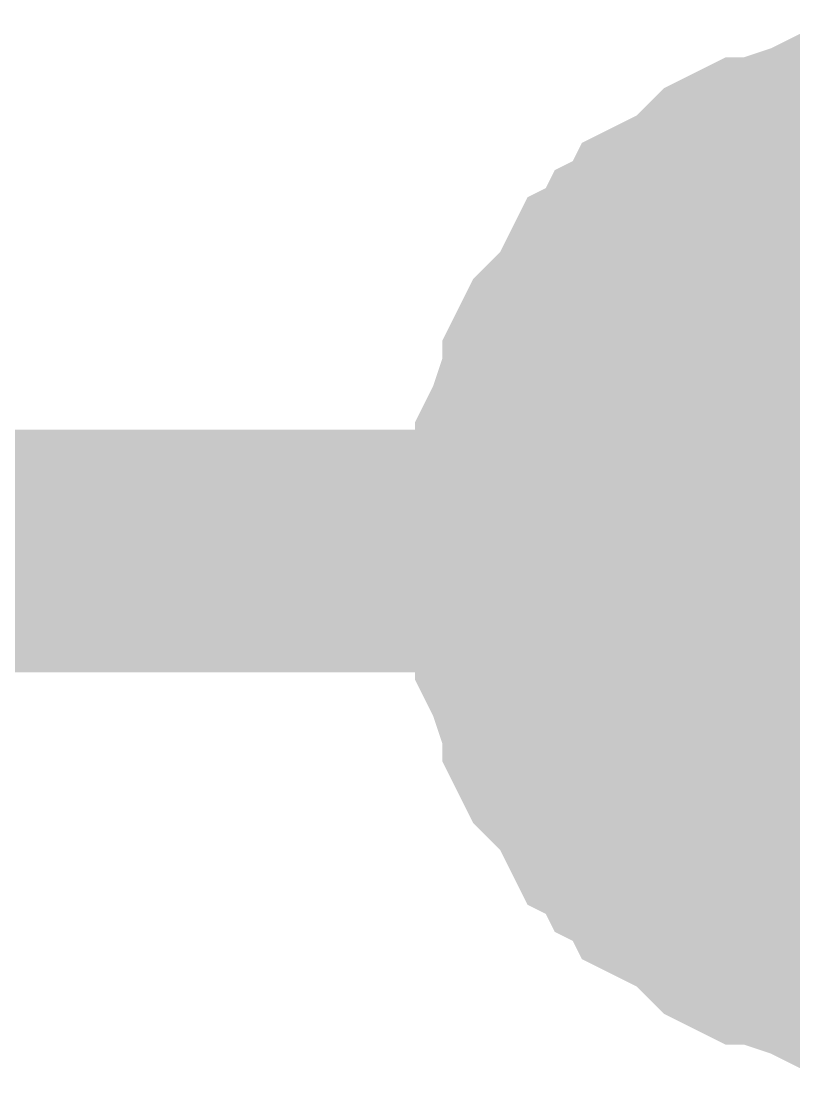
# Model space of a CAD drawing. Header units: inches. Extents: x 0 to 594, y 0 to 420.
# Drawn here: x 111.377 to 112.331, y 96.843 to 98.151 of the extents above; entities that cross this region are included whole.
import ezdxf

# ---------------------------------------------------------------- set-up
doc = ezdxf.new("R2010")
doc.units = ezdxf.units.IN
doc.layers.add('Sheet', color=255, linetype='Continuous')

msp = doc.modelspace()

# ---------------------------------------------------------------- linework, layer by layer
at = {"layer": 'Sheet'}
for points in [[(112.0021, 97.4968, 0.2997, 0.2997, 0), (112.0021, 97.5192, 0.2997, 0.2997, 0), (112.0021, 97.5528, 0.2997, 0.2997, 0), (112.0133, 97.5752, 0.2997, 0.2997, 0), (112.0133, 97.5976, 0.2997, 0.2997, 0), (112.0133, 97.62, 0.2997, 0.2997, 0), (112.0245, 97.6424, 0.2997, 0.2997, 0), (112.0357, 97.676, 0.2997, 0.2997, 0), (112.0469, 97.6984, 0.2997, 0.2997, 0), (112.0469, 97.7208, 0.2997, 0.2997, 0), (112.0581, 97.7432, 0.2997, 0.2997, 0), (112.0693, 97.7544, 0.2997, 0.2997, 0), (112.0917, 97.7768, 0.2997, 0.2997, 0), (112.1029, 97.7992, 0.2997, 0.2997, 0), (112.1141, 97.8216, 0.2997, 0.2997, 0), (112.1365, 97.8328, 0.2997, 0.2997, 0), (112.1477, 97.8552, 0.2997, 0.2997, 0), (112.1701, 97.8664, 0.2997, 0.2997, 0), (112.1813, 97.8888, 0.2997, 0.2997, 0), (112.2037, 97.9, 0.2997, 0.2997, 0), (112.2261, 97.9112, 0.2997, 0.2997, 0), (112.2485, 97.9336, 0.2997, 0.2997, 0), (112.2597, 97.9448, 0.2997, 0.2997, 0), (112.2821, 97.956, 0.2997, 0.2997, 0), (112.3045, 97.956, 0.2997, 0.2997, 0), (112.3269, 97.9672, 0.2997, 0.2997, 0), (112.3605, 97.9783, 0.2997, 0.2997, 0), (112.3829, 97.9895, 0.2997, 0.2997, 0), (112.4053, 97.9895, 0.2997, 0.2997, 0), (112.4277, 97.9895, 0.2997, 0.2997, 0), (112.4501, 98.0007, 0.2997, 0.2997, 0), (112.4837, 98.0007, 0.2997, 0.2997, 0)], [(112.0021, 97.4968, 0.2997, 0.2997, 0), (112.0021, 97.5192, 0.2997, 0.2997, 0), (112.0021, 97.5528, 0.2997, 0.2997, 0), (112.0133, 97.5752, 0.2997, 0.2997, 0), (112.0133, 97.5976, 0.2997, 0.2997, 0), (112.0133, 97.62, 0.2997, 0.2997, 0), (112.0245, 97.6424, 0.2997, 0.2997, 0), (112.0357, 97.676, 0.2997, 0.2997, 0), (112.0469, 97.6984, 0.2997, 0.2997, 0), (112.0469, 97.7208, 0.2997, 0.2997, 0), (112.0581, 97.7432, 0.2997, 0.2997, 0), (112.0693, 97.7544, 0.2997, 0.2997, 0), (112.0917, 97.7768, 0.2997, 0.2997, 0), (112.1029, 97.7992, 0.2997, 0.2997, 0), (112.1141, 97.8216, 0.2997, 0.2997, 0), (112.1365, 97.8328, 0.2997, 0.2997, 0), (112.1477, 97.8552, 0.2997, 0.2997, 0), (112.1701, 97.8664, 0.2997, 0.2997, 0), (112.1813, 97.8888, 0.2997, 0.2997, 0), (112.2037, 97.9, 0.2997, 0.2997, 0), (112.2261, 97.9112, 0.2997, 0.2997, 0), (112.2485, 97.9336, 0.2997, 0.2997, 0), (112.2597, 97.9448, 0.2997, 0.2997, 0), (112.2821, 97.956, 0.2997, 0.2997, 0), (112.3045, 97.956, 0.2997, 0.2997, 0), (112.3269, 97.9672, 0.2997, 0.2997, 0), (112.3605, 97.9783, 0.2997, 0.2997, 0), (112.3829, 97.9895, 0.2997, 0.2997, 0), (112.4053, 97.9895, 0.2997, 0.2997, 0), (112.4277, 97.9895, 0.2997, 0.2997, 0), (112.4501, 98.0007, 0.2997, 0.2997, 0), (112.4837, 98.0007, 0.2997, 0.2997, 0)], [(112.0021, 97.4968, 0.2997, 0.2997, 0), (112.0021, 97.5192, 0.2997, 0.2997, 0), (112.0021, 97.5528, 0.2997, 0.2997, 0), (112.0133, 97.5752, 0.2997, 0.2997, 0), (112.0133, 97.5976, 0.2997, 0.2997, 0), (112.0133, 97.62, 0.2997, 0.2997, 0), (112.0245, 97.6424, 0.2997, 0.2997, 0), (112.0357, 97.676, 0.2997, 0.2997, 0), (112.0469, 97.6984, 0.2997, 0.2997, 0), (112.0469, 97.7208, 0.2997, 0.2997, 0), (112.0581, 97.7432, 0.2997, 0.2997, 0), (112.0693, 97.7544, 0.2997, 0.2997, 0), (112.0917, 97.7768, 0.2997, 0.2997, 0), (112.1029, 97.7992, 0.2997, 0.2997, 0), (112.1141, 97.8216, 0.2997, 0.2997, 0), (112.1365, 97.8328, 0.2997, 0.2997, 0), (112.1477, 97.8552, 0.2997, 0.2997, 0), (112.1701, 97.8664, 0.2997, 0.2997, 0), (112.1813, 97.8888, 0.2997, 0.2997, 0), (112.2037, 97.9, 0.2997, 0.2997, 0), (112.2261, 97.9112, 0.2997, 0.2997, 0), (112.2485, 97.9336, 0.2997, 0.2997, 0), (112.2597, 97.9448, 0.2997, 0.2997, 0), (112.2821, 97.956, 0.2997, 0.2997, 0), (112.3045, 97.956, 0.2997, 0.2997, 0), (112.3269, 97.9672, 0.2997, 0.2997, 0), (112.3605, 97.9783, 0.2997, 0.2997, 0), (112.3829, 97.9895, 0.2997, 0.2997, 0), (112.4053, 97.9895, 0.2997, 0.2997, 0), (112.4277, 97.9895, 0.2997, 0.2997, 0), (112.4501, 98.0007, 0.2997, 0.2997, 0), (112.4837, 98.0007, 0.2997, 0.2997, 0)], [(112.0021, 97.4968, 0.2997, 0.2997, 0), (112.0021, 97.5192, 0.2997, 0.2997, 0), (112.0021, 97.5528, 0.2997, 0.2997, 0), (112.0133, 97.5752, 0.2997, 0.2997, 0), (112.0133, 97.5976, 0.2997, 0.2997, 0), (112.0133, 97.62, 0.2997, 0.2997, 0), (112.0245, 97.6424, 0.2997, 0.2997, 0), (112.0357, 97.676, 0.2997, 0.2997, 0), (112.0469, 97.6984, 0.2997, 0.2997, 0), (112.0469, 97.7208, 0.2997, 0.2997, 0), (112.0581, 97.7432, 0.2997, 0.2997, 0), (112.0693, 97.7544, 0.2997, 0.2997, 0), (112.0917, 97.7768, 0.2997, 0.2997, 0), (112.1029, 97.7992, 0.2997, 0.2997, 0), (112.1141, 97.8216, 0.2997, 0.2997, 0), (112.1365, 97.8328, 0.2997, 0.2997, 0), (112.1477, 97.8552, 0.2997, 0.2997, 0), (112.1701, 97.8664, 0.2997, 0.2997, 0), (112.1813, 97.8888, 0.2997, 0.2997, 0), (112.2037, 97.9, 0.2997, 0.2997, 0), (112.2261, 97.9112, 0.2997, 0.2997, 0), (112.2485, 97.9336, 0.2997, 0.2997, 0), (112.2597, 97.9448, 0.2997, 0.2997, 0), (112.2821, 97.956, 0.2997, 0.2997, 0), (112.3045, 97.956, 0.2997, 0.2997, 0), (112.3269, 97.9672, 0.2997, 0.2997, 0), (112.3605, 97.9783, 0.2997, 0.2997, 0), (112.3829, 97.9895, 0.2997, 0.2997, 0), (112.4053, 97.9895, 0.2997, 0.2997, 0), (112.4277, 97.9895, 0.2997, 0.2997, 0), (112.4501, 98.0007, 0.2997, 0.2997, 0), (112.4837, 98.0007, 0.2997, 0.2997, 0)], [(112.0021, 97.4968, 0.0991, 0.0991, 0), (112.0021, 97.5192, 0.0991, 0.0991, 0), (112.0021, 97.5528, 0.0991, 0.0991, 0), (112.0133, 97.5752, 0.0991, 0.0991, 0), (112.0133, 97.5976, 0.0991, 0.0991, 0), (112.0133, 97.62, 0.0991, 0.0991, 0), (112.0245, 97.6424, 0.0991, 0.0991, 0), (112.0357, 97.676, 0.0991, 0.0991, 0), (112.0469, 97.6984, 0.0991, 0.0991, 0), (112.0469, 97.7208, 0.0991, 0.0991, 0), (112.0581, 97.7432, 0.0991, 0.0991, 0), (112.0693, 97.7544, 0.0991, 0.0991, 0), (112.0917, 97.7768, 0.0991, 0.0991, 0), (112.1029, 97.7992, 0.0991, 0.0991, 0), (112.1141, 97.8216, 0.0991, 0.0991, 0), (112.1365, 97.8328, 0.0991, 0.0991, 0), (112.1477, 97.8552, 0.0991, 0.0991, 0), (112.1701, 97.8664, 0.0991, 0.0991, 0), (112.1813, 97.8888, 0.0991, 0.0991, 0), (112.2037, 97.9, 0.0991, 0.0991, 0), (112.2261, 97.9112, 0.0991, 0.0991, 0), (112.2485, 97.9336, 0.0991, 0.0991, 0), (112.2597, 97.9448, 0.0991, 0.0991, 0), (112.2821, 97.956, 0.0991, 0.0991, 0), (112.3045, 97.956, 0.0991, 0.0991, 0), (112.3269, 97.9672, 0.0991, 0.0991, 0), (112.3605, 97.9783, 0.0991, 0.0991, 0), (112.3829, 97.9895, 0.0991, 0.0991, 0)], [(112.0021, 97.4968, 0.0991, 0.0991, 0), (112.0021, 97.5192, 0.0991, 0.0991, 0), (112.0021, 97.5528, 0.0991, 0.0991, 0), (112.0133, 97.5752, 0.0991, 0.0991, 0), (112.0133, 97.5976, 0.0991, 0.0991, 0), (112.0133, 97.62, 0.0991, 0.0991, 0), (112.0245, 97.6424, 0.0991, 0.0991, 0), (112.0357, 97.676, 0.0991, 0.0991, 0), (112.0469, 97.6984, 0.0991, 0.0991, 0), (112.0469, 97.7208, 0.0991, 0.0991, 0), (112.0581, 97.7432, 0.0991, 0.0991, 0), (112.0693, 97.7544, 0.0991, 0.0991, 0), (112.0917, 97.7768, 0.0991, 0.0991, 0), (112.1029, 97.7992, 0.0991, 0.0991, 0), (112.1141, 97.8216, 0.0991, 0.0991, 0), (112.1365, 97.8328, 0.0991, 0.0991, 0), (112.1477, 97.8552, 0.0991, 0.0991, 0), (112.1701, 97.8664, 0.0991, 0.0991, 0), (112.1813, 97.8888, 0.0991, 0.0991, 0), (112.2037, 97.9, 0.0991, 0.0991, 0), (112.2261, 97.9112, 0.0991, 0.0991, 0), (112.2485, 97.9336, 0.0991, 0.0991, 0), (112.2597, 97.9448, 0.0991, 0.0991, 0), (112.2821, 97.956, 0.0991, 0.0991, 0), (112.3045, 97.956, 0.0991, 0.0991, 0), (112.3269, 97.9672, 0.0991, 0.0991, 0), (112.3605, 97.9783, 0.0991, 0.0991, 0), (112.3829, 97.9895, 0.0991, 0.0991, 0)], [(112.0021, 97.4968, 0.0991, 0.0991, 0), (112.0021, 97.5192, 0.0991, 0.0991, 0), (112.0021, 97.5528, 0.0991, 0.0991, 0), (112.0133, 97.5752, 0.0991, 0.0991, 0), (112.0133, 97.5976, 0.0991, 0.0991, 0), (112.0133, 97.62, 0.0991, 0.0991, 0), (112.0245, 97.6424, 0.0991, 0.0991, 0), (112.0357, 97.676, 0.0991, 0.0991, 0), (112.0469, 97.6984, 0.0991, 0.0991, 0), (112.0469, 97.7208, 0.0991, 0.0991, 0), (112.0581, 97.7432, 0.0991, 0.0991, 0), (112.0693, 97.7544, 0.0991, 0.0991, 0), (112.0917, 97.7768, 0.0991, 0.0991, 0), (112.1029, 97.7992, 0.0991, 0.0991, 0), (112.1141, 97.8216, 0.0991, 0.0991, 0), (112.1365, 97.8328, 0.0991, 0.0991, 0), (112.1477, 97.8552, 0.0991, 0.0991, 0), (112.1701, 97.8664, 0.0991, 0.0991, 0), (112.1813, 97.8888, 0.0991, 0.0991, 0), (112.2037, 97.9, 0.0991, 0.0991, 0), (112.2261, 97.9112, 0.0991, 0.0991, 0), (112.2485, 97.9336, 0.0991, 0.0991, 0), (112.2597, 97.9448, 0.0991, 0.0991, 0), (112.2821, 97.956, 0.0991, 0.0991, 0), (112.3045, 97.956, 0.0991, 0.0991, 0), (112.3269, 97.9672, 0.0991, 0.0991, 0), (112.3605, 97.9783, 0.0991, 0.0991, 0), (112.3829, 97.9895, 0.0991, 0.0991, 0)], [(112.0021, 97.4968, 0.0991, 0.0991, 0), (112.0021, 97.5192, 0.0991, 0.0991, 0), (112.0021, 97.5528, 0.0991, 0.0991, 0), (112.0133, 97.5752, 0.0991, 0.0991, 0), (112.0133, 97.5976, 0.0991, 0.0991, 0), (112.0133, 97.62, 0.0991, 0.0991, 0), (112.0245, 97.6424, 0.0991, 0.0991, 0), (112.0357, 97.676, 0.0991, 0.0991, 0), (112.0469, 97.6984, 0.0991, 0.0991, 0), (112.0469, 97.7208, 0.0991, 0.0991, 0), (112.0581, 97.7432, 0.0991, 0.0991, 0), (112.0693, 97.7544, 0.0991, 0.0991, 0), (112.0917, 97.7768, 0.0991, 0.0991, 0), (112.1029, 97.7992, 0.0991, 0.0991, 0), (112.1141, 97.8216, 0.0991, 0.0991, 0), (112.1365, 97.8328, 0.0991, 0.0991, 0), (112.1477, 97.8552, 0.0991, 0.0991, 0), (112.1701, 97.8664, 0.0991, 0.0991, 0), (112.1813, 97.8888, 0.0991, 0.0991, 0), (112.2037, 97.9, 0.0991, 0.0991, 0), (112.2261, 97.9112, 0.0991, 0.0991, 0), (112.2485, 97.9336, 0.0991, 0.0991, 0), (112.2597, 97.9448, 0.0991, 0.0991, 0), (112.2821, 97.956, 0.0991, 0.0991, 0), (112.3045, 97.956, 0.0991, 0.0991, 0), (112.3269, 97.9672, 0.0991, 0.0991, 0), (112.3605, 97.9783, 0.0991, 0.0991, 0), (112.3829, 97.9895, 0.0991, 0.0991, 0)], [(150.0007, 97.4968, 0.2997, 0.2997, 0), (112.5061, 97.4968, 0.2997, 0.2997, 0), (102.5053, 97.4968, 0.2997, 0.2997, 0)], [(112.4837, 96.9929, 0.2997, 0.2997, 0), (112.4501, 96.9929, 0.2997, 0.2997, 0), (112.4277, 97.0041, 0.2997, 0.2997, 0), (112.4053, 97.0041, 0.2997, 0.2997, 0), (112.3829, 97.0041, 0.2997, 0.2997, 0), (112.3605, 97.0153, 0.2997, 0.2997, 0), (112.3269, 97.0265, 0.2997, 0.2997, 0), (112.3045, 97.0376, 0.2997, 0.2997, 0), (112.2821, 97.0376, 0.2997, 0.2997, 0), (112.2597, 97.0488, 0.2997, 0.2997, 0), (112.2485, 97.06, 0.2997, 0.2997, 0), (112.2261, 97.0824, 0.2997, 0.2997, 0), (112.2037, 97.0936, 0.2997, 0.2997, 0), (112.1813, 97.1048, 0.2997, 0.2997, 0), (112.1701, 97.1272, 0.2997, 0.2997, 0), (112.1477, 97.1384, 0.2997, 0.2997, 0), (112.1365, 97.1608, 0.2997, 0.2997, 0), (112.1141, 97.172, 0.2997, 0.2997, 0), (112.1029, 97.1944, 0.2997, 0.2997, 0), (112.0917, 97.2168, 0.2997, 0.2997, 0), (112.0693, 97.2392, 0.2997, 0.2997, 0), (112.0581, 97.2504, 0.2997, 0.2997, 0), (112.0469, 97.2728, 0.2997, 0.2997, 0), (112.0469, 97.2952, 0.2997, 0.2997, 0), (112.0357, 97.3176, 0.2997, 0.2997, 0), (112.0245, 97.3512, 0.2997, 0.2997, 0), (112.0133, 97.3736, 0.2997, 0.2997, 0), (112.0133, 97.396, 0.2997, 0.2997, 0), (112.0133, 97.4184, 0.2997, 0.2997, 0), (112.0021, 97.4408, 0.2997, 0.2997, 0), (112.0021, 97.4744, 0.2997, 0.2997, 0), (112.0021, 97.4968, 0.2997, 0.2997, 0)], [(112.0021, 97.4968, 0.2997, 0.2997, 0), (112.0021, 97.4968, 0.2997, 0.2997, 0)], [(112.4837, 96.9929, 0.2997, 0.2997, 0), (112.4501, 96.9929, 0.2997, 0.2997, 0), (112.4277, 97.0041, 0.2997, 0.2997, 0), (112.4053, 97.0041, 0.2997, 0.2997, 0), (112.3829, 97.0041, 0.2997, 0.2997, 0), (112.3605, 97.0153, 0.2997, 0.2997, 0), (112.3269, 97.0265, 0.2997, 0.2997, 0), (112.3045, 97.0376, 0.2997, 0.2997, 0), (112.2821, 97.0376, 0.2997, 0.2997, 0), (112.2597, 97.0488, 0.2997, 0.2997, 0), (112.2485, 97.06, 0.2997, 0.2997, 0), (112.2261, 97.0824, 0.2997, 0.2997, 0), (112.2037, 97.0936, 0.2997, 0.2997, 0), (112.1813, 97.1048, 0.2997, 0.2997, 0), (112.1701, 97.1272, 0.2997, 0.2997, 0), (112.1477, 97.1384, 0.2997, 0.2997, 0), (112.1365, 97.1608, 0.2997, 0.2997, 0), (112.1141, 97.172, 0.2997, 0.2997, 0), (112.1029, 97.1944, 0.2997, 0.2997, 0), (112.0917, 97.2168, 0.2997, 0.2997, 0), (112.0693, 97.2392, 0.2997, 0.2997, 0), (112.0581, 97.2504, 0.2997, 0.2997, 0), (112.0469, 97.2728, 0.2997, 0.2997, 0), (112.0469, 97.2952, 0.2997, 0.2997, 0), (112.0357, 97.3176, 0.2997, 0.2997, 0), (112.0245, 97.3512, 0.2997, 0.2997, 0), (112.0133, 97.3736, 0.2997, 0.2997, 0), (112.0133, 97.396, 0.2997, 0.2997, 0), (112.0133, 97.4184, 0.2997, 0.2997, 0), (112.0021, 97.4408, 0.2997, 0.2997, 0), (112.0021, 97.4744, 0.2997, 0.2997, 0), (112.0021, 97.4968, 0.2997, 0.2997, 0)], [(112.0021, 97.4968, 0.2997, 0.2997, 0), (112.0021, 97.4968, 0.2997, 0.2997, 0)], [(112.4837, 96.9929, 0.2997, 0.2997, 0), (112.4501, 96.9929, 0.2997, 0.2997, 0), (112.4277, 97.0041, 0.2997, 0.2997, 0), (112.4053, 97.0041, 0.2997, 0.2997, 0), (112.3829, 97.0041, 0.2997, 0.2997, 0), (112.3605, 97.0153, 0.2997, 0.2997, 0), (112.3269, 97.0265, 0.2997, 0.2997, 0), (112.3045, 97.0376, 0.2997, 0.2997, 0), (112.2821, 97.0376, 0.2997, 0.2997, 0), (112.2597, 97.0488, 0.2997, 0.2997, 0), (112.2485, 97.06, 0.2997, 0.2997, 0), (112.2261, 97.0824, 0.2997, 0.2997, 0), (112.2037, 97.0936, 0.2997, 0.2997, 0), (112.1813, 97.1048, 0.2997, 0.2997, 0), (112.1701, 97.1272, 0.2997, 0.2997, 0), (112.1477, 97.1384, 0.2997, 0.2997, 0), (112.1365, 97.1608, 0.2997, 0.2997, 0), (112.1141, 97.172, 0.2997, 0.2997, 0), (112.1029, 97.1944, 0.2997, 0.2997, 0), (112.0917, 97.2168, 0.2997, 0.2997, 0), (112.0693, 97.2392, 0.2997, 0.2997, 0), (112.0581, 97.2504, 0.2997, 0.2997, 0), (112.0469, 97.2728, 0.2997, 0.2997, 0), (112.0469, 97.2952, 0.2997, 0.2997, 0), (112.0357, 97.3176, 0.2997, 0.2997, 0), (112.0245, 97.3512, 0.2997, 0.2997, 0), (112.0133, 97.3736, 0.2997, 0.2997, 0), (112.0133, 97.396, 0.2997, 0.2997, 0), (112.0133, 97.4184, 0.2997, 0.2997, 0), (112.0021, 97.4408, 0.2997, 0.2997, 0), (112.0021, 97.4744, 0.2997, 0.2997, 0), (112.0021, 97.4968, 0.2997, 0.2997, 0)], [(112.0021, 97.4968, 0.2997, 0.2997, 0), (112.0021, 97.4968, 0.2997, 0.2997, 0)], [(112.4837, 96.9929, 0.2997, 0.2997, 0), (112.4501, 96.9929, 0.2997, 0.2997, 0), (112.4277, 97.0041, 0.2997, 0.2997, 0), (112.4053, 97.0041, 0.2997, 0.2997, 0), (112.3829, 97.0041, 0.2997, 0.2997, 0), (112.3605, 97.0153, 0.2997, 0.2997, 0), (112.3269, 97.0265, 0.2997, 0.2997, 0), (112.3045, 97.0376, 0.2997, 0.2997, 0), (112.2821, 97.0376, 0.2997, 0.2997, 0), (112.2597, 97.0488, 0.2997, 0.2997, 0), (112.2485, 97.06, 0.2997, 0.2997, 0), (112.2261, 97.0824, 0.2997, 0.2997, 0), (112.2037, 97.0936, 0.2997, 0.2997, 0), (112.1813, 97.1048, 0.2997, 0.2997, 0), (112.1701, 97.1272, 0.2997, 0.2997, 0), (112.1477, 97.1384, 0.2997, 0.2997, 0), (112.1365, 97.1608, 0.2997, 0.2997, 0), (112.1141, 97.172, 0.2997, 0.2997, 0), (112.1029, 97.1944, 0.2997, 0.2997, 0), (112.0917, 97.2168, 0.2997, 0.2997, 0), (112.0693, 97.2392, 0.2997, 0.2997, 0), (112.0581, 97.2504, 0.2997, 0.2997, 0), (112.0469, 97.2728, 0.2997, 0.2997, 0), (112.0469, 97.2952, 0.2997, 0.2997, 0), (112.0357, 97.3176, 0.2997, 0.2997, 0), (112.0245, 97.3512, 0.2997, 0.2997, 0), (112.0133, 97.3736, 0.2997, 0.2997, 0), (112.0133, 97.396, 0.2997, 0.2997, 0), (112.0133, 97.4184, 0.2997, 0.2997, 0), (112.0021, 97.4408, 0.2997, 0.2997, 0), (112.0021, 97.4744, 0.2997, 0.2997, 0), (112.0021, 97.4968, 0.2997, 0.2997, 0)], [(112.0021, 97.4968, 0.2997, 0.2997, 0), (112.0021, 97.4968, 0.2997, 0.2997, 0)], [(112.3829, 97.0041, 0.0991, 0.0991, 0), (112.3605, 97.0153, 0.0991, 0.0991, 0), (112.3269, 97.0265, 0.0991, 0.0991, 0), (112.3045, 97.0376, 0.0991, 0.0991, 0), (112.2821, 97.0376, 0.0991, 0.0991, 0), (112.2597, 97.0488, 0.0991, 0.0991, 0), (112.2485, 97.06, 0.0991, 0.0991, 0), (112.2261, 97.0824, 0.0991, 0.0991, 0), (112.2037, 97.0936, 0.0991, 0.0991, 0), (112.1813, 97.1048, 0.0991, 0.0991, 0), (112.1701, 97.1272, 0.0991, 0.0991, 0), (112.1477, 97.1384, 0.0991, 0.0991, 0), (112.1365, 97.1608, 0.0991, 0.0991, 0), (112.1141, 97.172, 0.0991, 0.0991, 0), (112.1029, 97.1944, 0.0991, 0.0991, 0), (112.0917, 97.2168, 0.0991, 0.0991, 0), (112.0693, 97.2392, 0.0991, 0.0991, 0), (112.0581, 97.2504, 0.0991, 0.0991, 0), (112.0469, 97.2728, 0.0991, 0.0991, 0), (112.0469, 97.2952, 0.0991, 0.0991, 0), (112.0357, 97.3176, 0.0991, 0.0991, 0), (112.0245, 97.3512, 0.0991, 0.0991, 0), (112.0133, 97.3736, 0.0991, 0.0991, 0), (112.0133, 97.396, 0.0991, 0.0991, 0), (112.0133, 97.4184, 0.0991, 0.0991, 0), (112.0021, 97.4408, 0.0991, 0.0991, 0), (112.0021, 97.4744, 0.0991, 0.0991, 0), (112.0021, 97.4968, 0.0991, 0.0991, 0)], [(112.0021, 97.4968, 0.0991, 0.0991, 0), (112.0021, 97.4968, 0.0991, 0.0991, 0)], [(112.3829, 97.0041, 0.0991, 0.0991, 0), (112.3605, 97.0153, 0.0991, 0.0991, 0), (112.3269, 97.0265, 0.0991, 0.0991, 0), (112.3045, 97.0376, 0.0991, 0.0991, 0), (112.2821, 97.0376, 0.0991, 0.0991, 0), (112.2597, 97.0488, 0.0991, 0.0991, 0), (112.2485, 97.06, 0.0991, 0.0991, 0), (112.2261, 97.0824, 0.0991, 0.0991, 0), (112.2037, 97.0936, 0.0991, 0.0991, 0), (112.1813, 97.1048, 0.0991, 0.0991, 0), (112.1701, 97.1272, 0.0991, 0.0991, 0), (112.1477, 97.1384, 0.0991, 0.0991, 0), (112.1365, 97.1608, 0.0991, 0.0991, 0), (112.1141, 97.172, 0.0991, 0.0991, 0), (112.1029, 97.1944, 0.0991, 0.0991, 0), (112.0917, 97.2168, 0.0991, 0.0991, 0), (112.0693, 97.2392, 0.0991, 0.0991, 0), (112.0581, 97.2504, 0.0991, 0.0991, 0), (112.0469, 97.2728, 0.0991, 0.0991, 0), (112.0469, 97.2952, 0.0991, 0.0991, 0), (112.0357, 97.3176, 0.0991, 0.0991, 0), (112.0245, 97.3512, 0.0991, 0.0991, 0), (112.0133, 97.3736, 0.0991, 0.0991, 0), (112.0133, 97.396, 0.0991, 0.0991, 0), (112.0133, 97.4184, 0.0991, 0.0991, 0), (112.0021, 97.4408, 0.0991, 0.0991, 0), (112.0021, 97.4744, 0.0991, 0.0991, 0), (112.0021, 97.4968, 0.0991, 0.0991, 0)], [(112.0021, 97.4968, 0.0991, 0.0991, 0), (112.0021, 97.4968, 0.0991, 0.0991, 0)], [(112.3829, 97.0041, 0.0991, 0.0991, 0), (112.3605, 97.0153, 0.0991, 0.0991, 0), (112.3269, 97.0265, 0.0991, 0.0991, 0), (112.3045, 97.0376, 0.0991, 0.0991, 0), (112.2821, 97.0376, 0.0991, 0.0991, 0), (112.2597, 97.0488, 0.0991, 0.0991, 0), (112.2485, 97.06, 0.0991, 0.0991, 0), (112.2261, 97.0824, 0.0991, 0.0991, 0), (112.2037, 97.0936, 0.0991, 0.0991, 0), (112.1813, 97.1048, 0.0991, 0.0991, 0), (112.1701, 97.1272, 0.0991, 0.0991, 0), (112.1477, 97.1384, 0.0991, 0.0991, 0), (112.1365, 97.1608, 0.0991, 0.0991, 0), (112.1141, 97.172, 0.0991, 0.0991, 0), (112.1029, 97.1944, 0.0991, 0.0991, 0), (112.0917, 97.2168, 0.0991, 0.0991, 0), (112.0693, 97.2392, 0.0991, 0.0991, 0), (112.0581, 97.2504, 0.0991, 0.0991, 0), (112.0469, 97.2728, 0.0991, 0.0991, 0), (112.0469, 97.2952, 0.0991, 0.0991, 0), (112.0357, 97.3176, 0.0991, 0.0991, 0), (112.0245, 97.3512, 0.0991, 0.0991, 0), (112.0133, 97.3736, 0.0991, 0.0991, 0), (112.0133, 97.396, 0.0991, 0.0991, 0), (112.0133, 97.4184, 0.0991, 0.0991, 0), (112.0021, 97.4408, 0.0991, 0.0991, 0), (112.0021, 97.4744, 0.0991, 0.0991, 0), (112.0021, 97.4968, 0.0991, 0.0991, 0)], [(112.0021, 97.4968, 0.0991, 0.0991, 0), (112.0021, 97.4968, 0.0991, 0.0991, 0)], [(112.3829, 97.0041, 0.0991, 0.0991, 0), (112.3605, 97.0153, 0.0991, 0.0991, 0), (112.3269, 97.0265, 0.0991, 0.0991, 0), (112.3045, 97.0376, 0.0991, 0.0991, 0), (112.2821, 97.0376, 0.0991, 0.0991, 0), (112.2597, 97.0488, 0.0991, 0.0991, 0), (112.2485, 97.06, 0.0991, 0.0991, 0), (112.2261, 97.0824, 0.0991, 0.0991, 0), (112.2037, 97.0936, 0.0991, 0.0991, 0), (112.1813, 97.1048, 0.0991, 0.0991, 0), (112.1701, 97.1272, 0.0991, 0.0991, 0), (112.1477, 97.1384, 0.0991, 0.0991, 0), (112.1365, 97.1608, 0.0991, 0.0991, 0), (112.1141, 97.172, 0.0991, 0.0991, 0), (112.1029, 97.1944, 0.0991, 0.0991, 0), (112.0917, 97.2168, 0.0991, 0.0991, 0), (112.0693, 97.2392, 0.0991, 0.0991, 0), (112.0581, 97.2504, 0.0991, 0.0991, 0), (112.0469, 97.2728, 0.0991, 0.0991, 0), (112.0469, 97.2952, 0.0991, 0.0991, 0), (112.0357, 97.3176, 0.0991, 0.0991, 0), (112.0245, 97.3512, 0.0991, 0.0991, 0), (112.0133, 97.3736, 0.0991, 0.0991, 0), (112.0133, 97.396, 0.0991, 0.0991, 0), (112.0133, 97.4184, 0.0991, 0.0991, 0), (112.0021, 97.4408, 0.0991, 0.0991, 0), (112.0021, 97.4744, 0.0991, 0.0991, 0), (112.0021, 97.4968, 0.0991, 0.0991, 0)], [(112.0021, 97.4968, 0.0991, 0.0991, 0), (112.0021, 97.4968, 0.0991, 0.0991, 0)]]:
    msp.add_lwpolyline(points, format="xyseb", dxfattribs=at)
msp.add_lwpolyline([(112.246, 97.5, 0.508, 0.508, 1), (112.754, 97.5, 0.508, 0.508, 1)], format="xyseb", close=True, dxfattribs=at)

doc.saveas('drawing.dxf')
